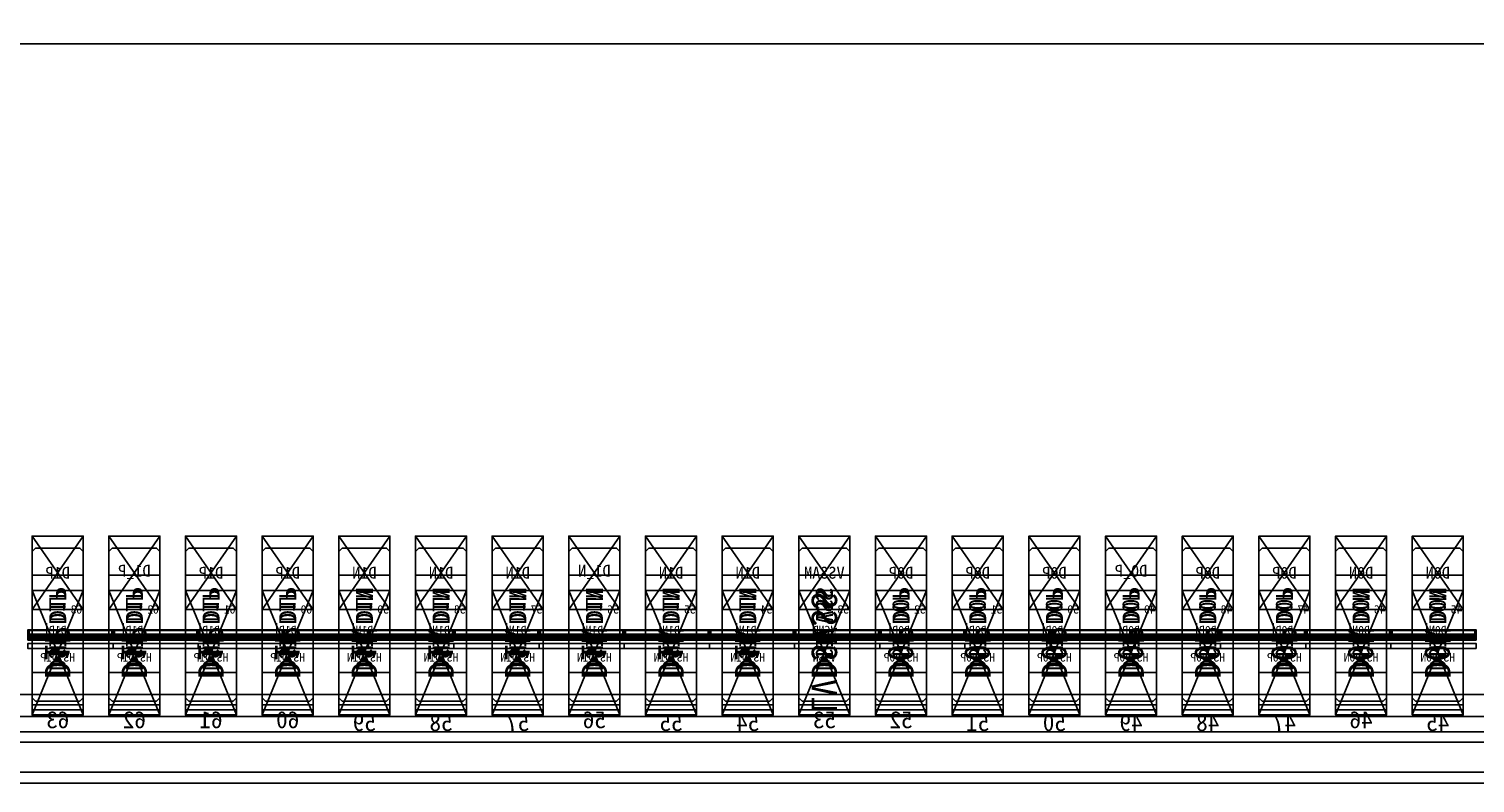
# Model space of a CAD drawing. Header units: millimetres. Extents: x 427 to 2444, y 137 to 817.
# Drawn here: x 1146.497 to 1147.346, y 300.775 to 301.218 of the extents above; entities that cross this region are included whole.
import ezdxf
from ezdxf.enums import TextEntityAlignment as Align

# ---------------------------------------------------------------- set-up
doc = ezdxf.new("R2010")
doc.units = ezdxf.units.MM
for name, color, linetype in [('L0', 211, 'Continuous'), ('L102', 91, 'Continuous'), ('L114', 213, 'Continuous'), ('L240', 60, 'Continuous'), ('L241', 200, 'Continuous'), ('L242', 51, 'Continuous'), ('L245', 53, 'Continuous'), ('L246', 93, 'Continuous'), ('L59', 140, 'Continuous'), ('L63', 4, 'Continuous'), ('L98', 150, 'Continuous')]:
    doc.layers.add(name, color=color, linetype=linetype)
doc.styles.add('txt', font='simhei.ttf')

# ---------------------------------------------------------------- blocks, each defined once
blk = doc.blocks.new('HX8394_F_PAD')
at = {"layer": 'L0'}
blk.add_lwpolyline([(-13.86, -0.4025), (-13.86, 0.4025), (13.86, 0.4025), (13.86, -0.4025), (-13.86, -0.4025)], close=True, dxfattribs=at)
at = {"layer": 'L241'}
blk.add_lwpolyline([(-13.9, -0.435), (-13.9, 0.435), (13.9, 0.435), (13.9, -0.435), (-13.9, -0.435)], close=True, dxfattribs=at)
at = {"layer": 'L242'}
for points in [[(-11.6905, -0.3935), (-11.6925, -0.3915), (-11.6925, -0.3055), (-11.6905, -0.3035), (-11.6645, -0.3035), (-11.6625, -0.3055), (-11.6625, -0.3915), (-11.6645, -0.3935), (-11.6905, -0.3935)], [(-11.6455, -0.3935), (-11.6475, -0.3915), (-11.6475, -0.3055), (-11.6455, -0.3035), (-11.6195, -0.3035), (-11.6175, -0.3055), (-11.6175, -0.3915), (-11.6195, -0.3935), (-11.6455, -0.3935)], [(-11.6005, -0.3935), (-11.6025, -0.3915), (-11.6025, -0.3055), (-11.6005, -0.3035), (-11.5745, -0.3035), (-11.5725, -0.3055), (-11.5725, -0.3915), (-11.5745, -0.3935), (-11.6005, -0.3935)], [(-11.5555, -0.3935), (-11.5575, -0.3915), (-11.5575, -0.3055), (-11.5555, -0.3035), (-11.5295, -0.3035), (-11.5275, -0.3055), (-11.5275, -0.3915), (-11.5295, -0.3935), (-11.5555, -0.3935)], [(-11.5105, -0.3935), (-11.5125, -0.3915), (-11.5125, -0.3055), (-11.5105, -0.3035), (-11.4845, -0.3035), (-11.4825, -0.3055), (-11.4825, -0.3915), (-11.4845, -0.3935), (-11.5105, -0.3935)], [(-11.4655, -0.3935), (-11.4675, -0.3915), (-11.4675, -0.3055), (-11.4655, -0.3035), (-11.4395, -0.3035), (-11.4375, -0.3055), (-11.4375, -0.3915), (-11.4395, -0.3935), (-11.4655, -0.3935)], [(-11.4205, -0.3935), (-11.4225, -0.3915), (-11.4225, -0.3055), (-11.4205, -0.3035), (-11.3945, -0.3035), (-11.3925, -0.3055), (-11.3925, -0.3915), (-11.3945, -0.3935), (-11.4205, -0.3935)], [(-11.3755, -0.3935), (-11.3775, -0.3915), (-11.3775, -0.3055), (-11.3755, -0.3035), (-11.3495, -0.3035), (-11.3475, -0.3055), (-11.3475, -0.3915), (-11.3495, -0.3935), (-11.3755, -0.3935)], [(-11.3305, -0.3935), (-11.3325, -0.3915), (-11.3325, -0.3055), (-11.3305, -0.3035), (-11.3045, -0.3035), (-11.3025, -0.3055), (-11.3025, -0.3915), (-11.3045, -0.3935), (-11.3305, -0.3935)], [(-11.2855, -0.3935), (-11.2875, -0.3915), (-11.2875, -0.3055), (-11.2855, -0.3035), (-11.2595, -0.3035), (-11.2575, -0.3055), (-11.2575, -0.3915), (-11.2595, -0.3935), (-11.2855, -0.3935)], [(-11.2405, -0.3935), (-11.2425, -0.3915), (-11.2425, -0.3055), (-11.2405, -0.3035), (-11.2145, -0.3035), (-11.2125, -0.3055), (-11.2125, -0.3915), (-11.2145, -0.3935), (-11.2405, -0.3935)], [(-11.1955, -0.3935), (-11.1975, -0.3915), (-11.1975, -0.3055), (-11.1955, -0.3035), (-11.1695, -0.3035), (-11.1675, -0.3055), (-11.1675, -0.3915), (-11.1695, -0.3935), (-11.1955, -0.3935)], [(-11.1505, -0.3935), (-11.1525, -0.3915), (-11.1525, -0.3055), (-11.1505, -0.3035), (-11.1245, -0.3035), (-11.1225, -0.3055), (-11.1225, -0.3915), (-11.1245, -0.3935), (-11.1505, -0.3935)], [(-11.1055, -0.3935), (-11.1075, -0.3915), (-11.1075, -0.3055), (-11.1055, -0.3035), (-11.0795, -0.3035), (-11.0775, -0.3055), (-11.0775, -0.3915), (-11.0795, -0.3935), (-11.1055, -0.3935)], [(-11.0605, -0.3935), (-11.0625, -0.3915), (-11.0625, -0.3055), (-11.0605, -0.3035), (-11.0345, -0.3035), (-11.0325, -0.3055), (-11.0325, -0.3915), (-11.0345, -0.3935), (-11.0605, -0.3935)], [(-11.0155, -0.3935), (-11.0175, -0.3915), (-11.0175, -0.3055), (-11.0155, -0.3035), (-10.9895, -0.3035), (-10.9875, -0.3055), (-10.9875, -0.3915), (-10.9895, -0.3935), (-11.0155, -0.3935)], [(-10.9705, -0.3935), (-10.9725, -0.3915), (-10.9725, -0.3055), (-10.9705, -0.3035), (-10.9445, -0.3035), (-10.9425, -0.3055), (-10.9425, -0.3915), (-10.9445, -0.3935), (-10.9705, -0.3935)], [(-10.9255, -0.3935), (-10.9275, -0.3915), (-10.9275, -0.3055), (-10.9255, -0.3035), (-10.8995, -0.3035), (-10.8975, -0.3055), (-10.8975, -0.3915), (-10.8995, -0.3935), (-10.9255, -0.3935)], [(-10.8805, -0.3935), (-10.8825, -0.3915), (-10.8825, -0.3055), (-10.8805, -0.3035), (-10.8545, -0.3035), (-10.8525, -0.3055), (-10.8525, -0.3915), (-10.8545, -0.3935), (-10.8805, -0.3935)]]:
    blk.add_lwpolyline(points, close=True, dxfattribs=at)
at = {"layer": 'L240', "style": 'txt'}
for s, p in [('HS_D0N', (-11.6775, -0.346834)), ('HS_D0N', (-11.6325, -0.346834)), ('HS_D0P', (-11.5875, -0.346834)), ('HS_D0P', (-11.5425, -0.346834)), ('HS_D0P', (-11.4975, -0.346834)), ('HS_D0P', (-11.4525, -0.346834)), ('HS_D0P', (-11.4075, -0.346834)), ('HS_D0P', (-11.3625, -0.346834)), ('HS_VSS', (-11.3175, -0.346834)), ('HS_D1N', (-11.2725, -0.346834)), ('HS_D1N', (-11.2275, -0.346834)), ('HS_D1N', (-11.1825, -0.346834)), ('HS_D1N', (-11.1375, -0.346834)), ('HS_D1N', (-11.0925, -0.346834)), ('HS_D1N', (-11.0475, -0.346834)), ('HS_D1P', (-11.0025, -0.346834)), ('HS_D1P', (-10.9575, -0.346834)), ('HS_D1P', (-10.9125, -0.346834)), ('HS_D1P', (-10.8675, -0.346834))]:
    blk.add_text(s, height=0.01, rotation=90, dxfattribs=at).set_placement(p, align=Align.MIDDLE_CENTER)
blk = doc.blocks.new('NTBUMP_73X30')
at = {"color": 5, "linetype": 'Continuous'}
blk.add_lwpolyline([(-0.015, 0.04), (0.015, -0.033), (0.015, 0.04), (-0.015, -0.033)], dxfattribs=at)
at = {"layer": 'L242', "color": 5}
blk.add_lwpolyline([(-0.015, -0.033), (-0.015, 0.04), (0.015, 0.04), (0.015, -0.033), (-0.015, -0.033)], close=True, dxfattribs=at)
blk = doc.blocks.new('ILI9881C_AA_NTBUMP_PM_875UM')
at = {"layer": 'L241'}
blk.add_lwpolyline([(-13.92, -0.4375), (-13.92, 0.4375), (13.92, 0.4375), (13.92, -0.4375), (-13.92, -0.4375)], close=True, dxfattribs=at)
for p in [(-11.6775, -0.3645), (-11.6325, -0.3645), (-11.5875, -0.3645), (-11.5425, -0.3645), (-11.4975, -0.3645), (-11.4525, -0.3645), (-11.4075, -0.3645), (-11.3625, -0.3645), (-11.3175, -0.3645), (-11.2725, -0.3645), (-11.2275, -0.3645), (-11.1825, -0.3645), (-11.1375, -0.3645), (-11.0925, -0.3645), (-11.0475, -0.3645), (-11.0025, -0.3645), (-10.9575, -0.3645), (-10.9125, -0.3645), (-10.8675, -0.3645)]:
    blk.add_blockref('NTBUMP_73X30', p)
at = {"layer": 'L246', "style": 'txt'}
for s, p in [('LVDSVSS', (-11.3175, -0.361)), ('D0N', (-11.6775, -0.361)), ('D0N', (-11.6325, -0.361)), ('D0P', (-11.5875, -0.361)), ('D0P', (-11.5425, -0.361)), ('D0P', (-11.4975, -0.361)), ('D0P', (-11.4525, -0.361)), ('D0P', (-11.4075, -0.361)), ('D0P', (-11.3625, -0.361)), ('D1N', (-11.2725, -0.361)), ('D1N', (-11.2275, -0.361)), ('D1N', (-11.1825, -0.361)), ('D1N', (-11.1375, -0.361)), ('D1N', (-11.0925, -0.361)), ('D1N', (-11.0475, -0.361)), ('D1P', (-11.0025, -0.361)), ('D1P', (-10.9575, -0.361)), ('D1P', (-10.9125, -0.361)), ('D1P', (-10.8675, -0.361))]:
    blk.add_text(s, height=0.015, rotation=90, dxfattribs=at).set_placement(p, align=Align.MIDDLE_CENTER)
for s, p in [('45', (-11.6775, -0.401945)), ('46', (-11.6325, -0.400279)), ('47', (-11.5875, -0.401945)), ('48', (-11.5425, -0.401945)), ('49', (-11.4975, -0.401945)), ('50', (-11.4525, -0.401945)), ('51', (-11.4075, -0.401945)), ('52', (-11.3625, -0.400279)), ('53', (-11.3175, -0.400279)), ('54', (-11.2725, -0.401945)), ('55', (-11.2275, -0.401945)), ('56', (-11.1825, -0.400279)), ('57', (-11.1375, -0.401945)), ('58', (-11.0925, -0.401945)), ('59', (-11.0475, -0.401945)), ('60', (-11.0025, -0.400279)), ('61', (-10.9575, -0.400279)), ('62', (-10.9125, -0.400279)), ('63', (-10.8675, -0.400279))]:
    blk.add_text(s, height=0.01, dxfattribs=at).set_placement(p, align=Align.MIDDLE_CENTER)
blk = doc.blocks.new('INPUT_BUMP')
at = {"layer": 'L102'}
for points in [[(0.014, 0.04), (0.014, 0.041), (0.015, 0.041), (0.015, 0.04), (0.014, 0.04)], [(0.014, 0.039), (0.014, 0.04), (0.015, 0.04), (0.015, 0.039), (0.014, 0.039)], [(0.015, 0.04), (0.015, 0.041), (0.016, 0.041), (0.016, 0.04), (0.015, 0.04)], [(0.015, 0.039), (0.015, 0.04), (0.016, 0.04), (0.016, 0.039), (0.015, 0.039)]]:
    blk.add_lwpolyline(points, close=True, dxfattribs=at)
at = {"layer": 'L242'}
blk.add_lwpolyline([(0, 0.01), (0, 0.08), (0.03, 0.08), (0.03, 0.01), (0, 0.01)], close=True, dxfattribs=at)
blk = doc.blocks.new('JD9365Z_PAD_20170829_Y880')
at = {"layer": 'L241'}
blk.add_lwpolyline([(-13.95, -0.41), (-13.95, 0.41), (13.95, 0.41), (13.95, -0.41), (-13.95, -0.41)], close=True, dxfattribs=at)
at = {"row_count": 1, "column_count": 554, "row_spacing": 0.08, "column_spacing": 0.045}
blk.add_blockref('INPUT_BUMP', (-12.4575, -0.401), dxfattribs=at)
at = {"layer": 'L240', "style": 'txt'}
for s, p in [('HS_D0N', (-11.6775, -0.360167)), ('HS_D0N', (-11.6325, -0.360167)), ('HS_D0P', (-11.5875, -0.360167)), ('HS_D0P', (-11.5425, -0.360167)), ('HS_D0P', (-11.4975, -0.360167)), ('HS_D0P', (-11.4525, -0.360167)), ('HS_D0P', (-11.4075, -0.360167)), ('HS_D0P', (-11.3625, -0.360167)), ('VSSH', (-11.3175, -0.360167)), ('HS_D1N', (-11.2725, -0.360167)), ('HS_D1N', (-11.2275, -0.360167)), ('HS_D1N', (-11.1825, -0.360167)), ('HS_D1N', (-11.1375, -0.360167)), ('HS_D1N', (-11.0925, -0.360167)), ('HS_D1N', (-11.0475, -0.360167)), ('HS_D1P', (-11.0025, -0.360167)), ('HS_D1P', (-10.9575, -0.360167)), ('HS_D1P', (-10.9125, -0.360167)), ('HS_D1P', (-10.8675, -0.360167))]:
    blk.add_text(s, height=0.005, dxfattribs=at).set_placement(p, align=Align.MIDDLE_CENTER)
blk = doc.blocks.new('NV3052C3P_BUMP_ORI_20190911')
at = {"layer": 'L241'}
blk.add_lwpolyline([(-13.8, -0.398), (-13.8, 0.398), (13.8, 0.398), (13.8, -0.398), (-13.8, -0.398)], close=True, dxfattribs=at)
at = {"layer": 'L242'}
for points in [[(-11.6925, -0.385), (-11.6925, -0.337), (-11.6625, -0.337), (-11.6625, -0.385), (-11.6925, -0.385)], [(-11.6475, -0.385), (-11.6475, -0.337), (-11.6175, -0.337), (-11.6175, -0.385), (-11.6475, -0.385)], [(-11.6025, -0.385), (-11.6025, -0.337), (-11.5725, -0.337), (-11.5725, -0.385), (-11.6025, -0.385)], [(-11.5575, -0.385), (-11.5575, -0.337), (-11.5275, -0.337), (-11.5275, -0.385), (-11.5575, -0.385)], [(-11.5125, -0.385), (-11.5125, -0.337), (-11.4825, -0.337), (-11.4825, -0.385), (-11.5125, -0.385)], [(-11.4675, -0.385), (-11.4675, -0.337), (-11.4375, -0.337), (-11.4375, -0.385), (-11.4675, -0.385)], [(-11.4225, -0.385), (-11.4225, -0.337), (-11.3925, -0.337), (-11.3925, -0.385), (-11.4225, -0.385)], [(-11.3775, -0.385), (-11.3775, -0.337), (-11.3475, -0.337), (-11.3475, -0.385), (-11.3775, -0.385)], [(-11.3325, -0.385), (-11.3325, -0.337), (-11.3025, -0.337), (-11.3025, -0.385), (-11.3325, -0.385)], [(-11.2875, -0.385), (-11.2875, -0.337), (-11.2575, -0.337), (-11.2575, -0.385), (-11.2875, -0.385)], [(-11.2425, -0.385), (-11.2425, -0.337), (-11.2125, -0.337), (-11.2125, -0.385), (-11.2425, -0.385)], [(-11.1975, -0.385), (-11.1975, -0.337), (-11.1675, -0.337), (-11.1675, -0.385), (-11.1975, -0.385)], [(-11.1525, -0.385), (-11.1525, -0.337), (-11.1225, -0.337), (-11.1225, -0.385), (-11.1525, -0.385)], [(-11.1075, -0.385), (-11.1075, -0.337), (-11.0775, -0.337), (-11.0775, -0.385), (-11.1075, -0.385)], [(-11.0625, -0.385), (-11.0625, -0.337), (-11.0325, -0.337), (-11.0325, -0.385), (-11.0625, -0.385)], [(-11.0175, -0.385), (-11.0175, -0.337), (-10.9875, -0.337), (-10.9875, -0.385), (-11.0175, -0.385)], [(-10.9725, -0.385), (-10.9725, -0.337), (-10.9425, -0.337), (-10.9425, -0.385), (-10.9725, -0.385)], [(-10.9275, -0.385), (-10.9275, -0.337), (-10.8975, -0.337), (-10.8975, -0.385), (-10.9275, -0.385)], [(-10.8825, -0.385), (-10.8825, -0.337), (-10.8525, -0.337), (-10.8525, -0.385), (-10.8825, -0.385)]]:
    blk.add_lwpolyline(points, close=True, dxfattribs=at)
at = {"layer": 'L245', "style": 'txt'}
for s, p in [('D0N', (-11.677527, -0.360167)), ('D0N', (-11.632527, -0.360167)), ('D0P', (-11.587527, -0.360167)), ('D0P', (-11.542527, -0.360167)), ('D0P', (-11.497527, -0.360167)), ('D0P', (-11.452527, -0.360167)), ('D0P', (-11.407527, -0.360167)), ('D0P', (-11.362527, -0.360167)), ('MGND', (-11.317527, -0.360167)), ('D1N', (-11.272527, -0.360167)), ('D1N', (-11.227527, -0.360167)), ('D1N', (-11.182527, -0.360167)), ('D1N', (-11.137527, -0.360167)), ('D1N', (-11.092527, -0.360167)), ('D1N', (-11.047527, -0.360167)), ('D1P', (-11.002527, -0.360167)), ('D1P', (-10.957527, -0.360167)), ('D1P', (-10.912527, -0.360167)), ('D1P', (-10.867527, -0.360167))]:
    blk.add_text(s, height=0.005, dxfattribs=at).set_placement(p, align=Align.MIDDLE_CENTER)
blk = doc.blocks.new('BUMP_30_76')
at = {"layer": 'L242'}
blk.add_lwpolyline([(-0.015, -0.0195), (-0.015, 0.0565), (0.015, 0.0565), (0.015, -0.0195), (-0.015, -0.0195)], close=True, dxfattribs=at)
blk = doc.blocks.new('FL11283_A_OTHER')
at = {"layer": 'L102'}
blk.add_lwpolyline([(-13.86, 0), (-13.86, 0.41), (0, 0.41), (0, 0), (-13.86, 0)], close=True, dxfattribs=at)
at = {"layer": 'L241'}
blk.add_lwpolyline([(-13.86, -0.41), (-13.86, 0.41), (13.86, 0.41), (13.86, 0.404), (-13.854, 0.404), (-13.854, -0.404), (13.854, -0.404), (13.854, 0.404), (13.86, 0.404), (13.86, -0.41), (-13.86, -0.41)], close=True, dxfattribs=at)
at = {"layer": 'L59'}
for points in [[(-13.86, -0.41), (-13.86, 0.41), (13.86, 0.41), (13.86, -0.41), (-13.86, -0.41)], [(-13.86, -0.41), (-13.86, 0), (0, 0), (0, -0.41), (-13.86, -0.41)]]:
    blk.add_lwpolyline(points, close=True, dxfattribs=at)
for p in [(-11.6775, -0.3685), (-11.6325, -0.3685), (-11.5875, -0.3685), (-11.5425, -0.3685), (-11.4975, -0.3685), (-11.4525, -0.3685), (-11.4075, -0.3685), (-11.3625, -0.3685), (-11.3175, -0.3685), (-11.2725, -0.3685), (-11.2275, -0.3685), (-11.1825, -0.3685), (-11.1375, -0.3685), (-11.0925, -0.3685), (-11.0475, -0.3685), (-11.0025, -0.3685), (-10.9575, -0.3685), (-10.9125, -0.3685), (-10.8675, -0.3685)]:
    blk.add_blockref('BUMP_30_76', p)
at = {"layer": 'L102', "style": 'txt'}
for s, p in [('DSI_D0N', (-11.6775, -0.344334)), ('DSI_D0N', (-11.6325, -0.344334)), ('DSI_D0P', (-11.5875, -0.344334)), ('DSI_D0P', (-11.5425, -0.344334)), ('DSI_D0P', (-11.4975, -0.344334)), ('DSI_D0P', (-11.4525, -0.344334)), ('DSI_D0P', (-11.4075, -0.344334)), ('DSI_D0P', (-11.3625, -0.344334)), ('DSI_VSS', (-11.3175, -0.344334)), ('DSI_D1N', (-11.2725, -0.344334)), ('DSI_D1N', (-11.2275, -0.344334)), ('DSI_D1N', (-11.1825, -0.344334)), ('DSI_D1N', (-11.1375, -0.344334)), ('DSI_D1N', (-11.0925, -0.344334)), ('DSI_D1N', (-11.0475, -0.344334)), ('DSI_D1P', (-11.0025, -0.344334)), ('DSI_D1P', (-10.9575, -0.344334)), ('DSI_D1P', (-10.9125, -0.344334)), ('DSI_D1P', (-10.8675, -0.344334))]:
    blk.add_text(s, height=0.01, rotation=90, dxfattribs=at).set_placement(p, align=Align.MIDDLE_CENTER)
blk = doc.blocks.new('GC9702_ANALOG_PAD_BUMP')
at = {"color": 5, "linetype": 'Continuous'}
blk.add_lwpolyline([(-0.015, 0.0215), (0.015, -0.0215), (0.015, 0.0215), (-0.015, -0.0215)], dxfattribs=at)
at = {"layer": 'L242', "color": 5}
blk.add_lwpolyline([(-0.015, -0.0215), (-0.015, 0.0215), (0.015, 0.0215), (0.015, -0.0215), (-0.015, -0.0215)], close=True, dxfattribs=at)
blk = doc.blocks.new('GC9702_BUMP_NOCOMPENSATION')
at = {"layer": 'L114', "const_width": 0.004}
for points in [[(-11.7, -0.378), (-11.65, -0.378)], [(-11.7, -0.378), (-11.65, -0.378)], [(-11.7, -0.378), (-11.65, -0.378)], [(-11.7, -0.378), (-11.65, -0.378)], [(-11.65, -0.378), (-11.6, -0.378)], [(-11.65, -0.378), (-11.6, -0.378)], [(-11.65, -0.378), (-11.6, -0.378)], [(-11.65, -0.378), (-11.6, -0.378)], [(-11.6, -0.378), (-11.55, -0.378)], [(-11.6, -0.378), (-11.55, -0.378)], [(-11.6, -0.378), (-11.55, -0.378)], [(-11.6, -0.378), (-11.55, -0.378)], [(-11.55, -0.378), (-11.5, -0.378)], [(-11.55, -0.378), (-11.5, -0.378)], [(-11.55, -0.378), (-11.5, -0.378)], [(-11.55, -0.378), (-11.5, -0.378)], [(-11.5, -0.378), (-11.45, -0.378)], [(-11.5, -0.378), (-11.45, -0.378)], [(-11.5, -0.378), (-11.45, -0.378)], [(-11.5, -0.378), (-11.45, -0.378)], [(-11.45, -0.378), (-11.4, -0.378)], [(-11.45, -0.378), (-11.4, -0.378)], [(-11.45, -0.378), (-11.4, -0.378)], [(-11.45, -0.378), (-11.4, -0.378)], [(-11.4, -0.378), (-11.35, -0.378)], [(-11.4, -0.378), (-11.35, -0.378)], [(-11.4, -0.378), (-11.35, -0.378)], [(-11.4, -0.378), (-11.35, -0.378)], [(-11.35, -0.378), (-11.3, -0.378)], [(-11.35, -0.378), (-11.3, -0.378)], [(-11.35, -0.378), (-11.3, -0.378)], [(-11.35, -0.378), (-11.3, -0.378)], [(-11.3, -0.378), (-11.25, -0.378)], [(-11.3, -0.378), (-11.25, -0.378)], [(-11.3, -0.378), (-11.25, -0.378)], [(-11.3, -0.378), (-11.25, -0.378)], [(-11.25, -0.378), (-11.2, -0.378)], [(-11.25, -0.378), (-11.2, -0.378)], [(-11.25, -0.378), (-11.2, -0.378)], [(-11.25, -0.378), (-11.2, -0.378)], [(-11.2, -0.378), (-11.15, -0.378)], [(-11.2, -0.378), (-11.15, -0.378)], [(-11.2, -0.378), (-11.15, -0.378)], [(-11.2, -0.378), (-11.15, -0.378)], [(-11.15, -0.378), (-11.1, -0.378)], [(-11.15, -0.378), (-11.1, -0.378)], [(-11.15, -0.378), (-11.1, -0.378)], [(-11.15, -0.378), (-11.1, -0.378)], [(-11.1, -0.378), (-11.05, -0.378)], [(-11.1, -0.378), (-11.05, -0.378)], [(-11.1, -0.378), (-11.05, -0.378)], [(-11.1, -0.378), (-11.05, -0.378)], [(-11.05, -0.378), (-11, -0.378)], [(-11.05, -0.378), (-11, -0.378)], [(-11.05, -0.378), (-11, -0.378)], [(-11.05, -0.378), (-11, -0.378)], [(-11, -0.378), (-10.95, -0.378)], [(-11, -0.378), (-10.95, -0.378)], [(-11, -0.378), (-10.95, -0.378)], [(-11, -0.378), (-10.95, -0.378)], [(-10.95, -0.378), (-10.9, -0.378)], [(-10.95, -0.378), (-10.9, -0.378)], [(-10.95, -0.378), (-10.9, -0.378)], [(-10.95, -0.378), (-10.9, -0.378)], [(-10.9, -0.378), (-10.85, -0.378)], [(-10.9, -0.378), (-10.85, -0.378)], [(-10.9, -0.378), (-10.85, -0.378)], [(-10.9, -0.378), (-10.85, -0.378)]]:
    blk.add_lwpolyline(points, dxfattribs=at)
at = {"layer": 'L114'}
for points in [[(-11.7, -0.38), (-11.7, -0.374), (-11.65, -0.374), (-11.65, -0.38), (-11.7, -0.38)], [(-11.7, -0.38), (-11.7, -0.374), (-11.65, -0.374), (-11.65, -0.38), (-11.7, -0.38)], [(-11.69926, -0.379), (-11.69926, -0.37443), (-11.65082, -0.37443), (-11.65082, -0.379), (-11.69926, -0.379)], [(-11.69926, -0.379), (-11.69926, -0.37443), (-11.65082, -0.37443), (-11.65082, -0.379), (-11.69926, -0.379)], [(-11.65, -0.38), (-11.65, -0.374), (-11.6, -0.374), (-11.6, -0.38), (-11.65, -0.38)], [(-11.65, -0.38), (-11.65, -0.374), (-11.6, -0.374), (-11.6, -0.38), (-11.65, -0.38)], [(-11.64926, -0.379), (-11.64926, -0.37443), (-11.60082, -0.37443), (-11.60082, -0.379), (-11.64926, -0.379)], [(-11.64926, -0.379), (-11.64926, -0.37443), (-11.60082, -0.37443), (-11.60082, -0.379), (-11.64926, -0.379)], [(-11.6, -0.38), (-11.6, -0.374), (-11.55, -0.374), (-11.55, -0.38), (-11.6, -0.38)], [(-11.6, -0.38), (-11.6, -0.374), (-11.55, -0.374), (-11.55, -0.38), (-11.6, -0.38)], [(-11.59926, -0.379), (-11.59926, -0.37443), (-11.55082, -0.37443), (-11.55082, -0.379), (-11.59926, -0.379)], [(-11.59926, -0.379), (-11.59926, -0.37443), (-11.55082, -0.37443), (-11.55082, -0.379), (-11.59926, -0.379)], [(-11.55, -0.38), (-11.55, -0.374), (-11.5, -0.374), (-11.5, -0.38), (-11.55, -0.38)], [(-11.55, -0.38), (-11.55, -0.374), (-11.5, -0.374), (-11.5, -0.38), (-11.55, -0.38)], [(-11.54926, -0.379), (-11.54926, -0.37443), (-11.50082, -0.37443), (-11.50082, -0.379), (-11.54926, -0.379)], [(-11.54926, -0.379), (-11.54926, -0.37443), (-11.50082, -0.37443), (-11.50082, -0.379), (-11.54926, -0.379)], [(-11.5, -0.38), (-11.5, -0.374), (-11.45, -0.374), (-11.45, -0.38), (-11.5, -0.38)], [(-11.5, -0.38), (-11.5, -0.374), (-11.45, -0.374), (-11.45, -0.38), (-11.5, -0.38)], [(-11.49926, -0.379), (-11.49926, -0.37443), (-11.45082, -0.37443), (-11.45082, -0.379), (-11.49926, -0.379)], [(-11.49926, -0.379), (-11.49926, -0.37443), (-11.45082, -0.37443), (-11.45082, -0.379), (-11.49926, -0.379)], [(-11.45, -0.38), (-11.45, -0.374), (-11.4, -0.374), (-11.4, -0.38), (-11.45, -0.38)], [(-11.45, -0.38), (-11.45, -0.374), (-11.4, -0.374), (-11.4, -0.38), (-11.45, -0.38)], [(-11.44926, -0.379), (-11.44926, -0.37443), (-11.40082, -0.37443), (-11.40082, -0.379), (-11.44926, -0.379)], [(-11.44926, -0.379), (-11.44926, -0.37443), (-11.40082, -0.37443), (-11.40082, -0.379), (-11.44926, -0.379)], [(-11.4, -0.38), (-11.4, -0.374), (-11.35, -0.374), (-11.35, -0.38), (-11.4, -0.38)], [(-11.4, -0.38), (-11.4, -0.374), (-11.35, -0.374), (-11.35, -0.38), (-11.4, -0.38)], [(-11.39926, -0.379), (-11.39926, -0.37443), (-11.35082, -0.37443), (-11.35082, -0.379), (-11.39926, -0.379)], [(-11.39926, -0.379), (-11.39926, -0.37443), (-11.35082, -0.37443), (-11.35082, -0.379), (-11.39926, -0.379)], [(-11.35, -0.38), (-11.35, -0.374), (-11.3, -0.374), (-11.3, -0.38), (-11.35, -0.38)], [(-11.35, -0.38), (-11.35, -0.374), (-11.3, -0.374), (-11.3, -0.38), (-11.35, -0.38)], [(-11.34926, -0.379), (-11.34926, -0.37443), (-11.30082, -0.37443), (-11.30082, -0.379), (-11.34926, -0.379)], [(-11.34926, -0.379), (-11.34926, -0.37443), (-11.30082, -0.37443), (-11.30082, -0.379), (-11.34926, -0.379)], [(-11.3, -0.38), (-11.3, -0.374), (-11.25, -0.374), (-11.25, -0.38), (-11.3, -0.38)], [(-11.3, -0.38), (-11.3, -0.374), (-11.25, -0.374), (-11.25, -0.38), (-11.3, -0.38)], [(-11.29926, -0.379), (-11.29926, -0.37443), (-11.25082, -0.37443), (-11.25082, -0.379), (-11.29926, -0.379)], [(-11.29926, -0.379), (-11.29926, -0.37443), (-11.25082, -0.37443), (-11.25082, -0.379), (-11.29926, -0.379)], [(-11.25, -0.38), (-11.25, -0.374), (-11.2, -0.374), (-11.2, -0.38), (-11.25, -0.38)], [(-11.25, -0.38), (-11.25, -0.374), (-11.2, -0.374), (-11.2, -0.38), (-11.25, -0.38)], [(-11.24926, -0.379), (-11.24926, -0.37443), (-11.20082, -0.37443), (-11.20082, -0.379), (-11.24926, -0.379)], [(-11.24926, -0.379), (-11.24926, -0.37443), (-11.20082, -0.37443), (-11.20082, -0.379), (-11.24926, -0.379)], [(-11.2, -0.38), (-11.2, -0.374), (-11.15, -0.374), (-11.15, -0.38), (-11.2, -0.38)], [(-11.2, -0.38), (-11.2, -0.374), (-11.15, -0.374), (-11.15, -0.38), (-11.2, -0.38)], [(-11.19926, -0.379), (-11.19926, -0.37443), (-11.15082, -0.37443), (-11.15082, -0.379), (-11.19926, -0.379)], [(-11.19926, -0.379), (-11.19926, -0.37443), (-11.15082, -0.37443), (-11.15082, -0.379), (-11.19926, -0.379)], [(-11.15, -0.38), (-11.15, -0.374), (-11.1, -0.374), (-11.1, -0.38), (-11.15, -0.38)], [(-11.15, -0.38), (-11.15, -0.374), (-11.1, -0.374), (-11.1, -0.38), (-11.15, -0.38)], [(-11.14926, -0.379), (-11.14926, -0.37443), (-11.10082, -0.37443), (-11.10082, -0.379), (-11.14926, -0.379)], [(-11.14926, -0.379), (-11.14926, -0.37443), (-11.10082, -0.37443), (-11.10082, -0.379), (-11.14926, -0.379)], [(-11.1, -0.38), (-11.1, -0.374), (-11.05, -0.374), (-11.05, -0.38), (-11.1, -0.38)], [(-11.1, -0.38), (-11.1, -0.374), (-11.05, -0.374), (-11.05, -0.38), (-11.1, -0.38)], [(-11.09926, -0.379), (-11.09926, -0.37443), (-11.05082, -0.37443), (-11.05082, -0.379), (-11.09926, -0.379)], [(-11.09926, -0.379), (-11.09926, -0.37443), (-11.05082, -0.37443), (-11.05082, -0.379), (-11.09926, -0.379)], [(-11.05, -0.38), (-11.05, -0.374), (-11, -0.374), (-11, -0.38), (-11.05, -0.38)], [(-11.05, -0.38), (-11.05, -0.374), (-11, -0.374), (-11, -0.38), (-11.05, -0.38)], [(-11.04926, -0.379), (-11.04926, -0.37443), (-11.00082, -0.37443), (-11.00082, -0.379), (-11.04926, -0.379)], [(-11.04926, -0.379), (-11.04926, -0.37443), (-11.00082, -0.37443), (-11.00082, -0.379), (-11.04926, -0.379)], [(-11, -0.38), (-11, -0.374), (-10.95, -0.374), (-10.95, -0.38), (-11, -0.38)], [(-11, -0.38), (-11, -0.374), (-10.95, -0.374), (-10.95, -0.38), (-11, -0.38)], [(-10.99926, -0.379), (-10.99926, -0.37443), (-10.95082, -0.37443), (-10.95082, -0.379), (-10.99926, -0.379)], [(-10.99926, -0.379), (-10.99926, -0.37443), (-10.95082, -0.37443), (-10.95082, -0.379), (-10.99926, -0.379)], [(-10.95, -0.38), (-10.95, -0.374), (-10.9, -0.374), (-10.9, -0.38), (-10.95, -0.38)], [(-10.95, -0.38), (-10.95, -0.374), (-10.9, -0.374), (-10.9, -0.38), (-10.95, -0.38)], [(-10.94926, -0.379), (-10.94926, -0.37443), (-10.90082, -0.37443), (-10.90082, -0.379), (-10.94926, -0.379)], [(-10.94926, -0.379), (-10.94926, -0.37443), (-10.90082, -0.37443), (-10.90082, -0.379), (-10.94926, -0.379)], [(-10.9, -0.38), (-10.9, -0.374), (-10.85, -0.374), (-10.85, -0.38), (-10.9, -0.38)], [(-10.9, -0.38), (-10.9, -0.374), (-10.85, -0.374), (-10.85, -0.38), (-10.9, -0.38)], [(-10.89926, -0.379), (-10.89926, -0.37443), (-10.85082, -0.37443), (-10.85082, -0.379), (-10.89926, -0.379)], [(-10.89926, -0.379), (-10.89926, -0.37443), (-10.85082, -0.37443), (-10.85082, -0.379), (-10.89926, -0.379)]]:
    blk.add_lwpolyline(points, close=True, dxfattribs=at)
at = {"layer": 'L241'}
for points in [[(-11.7, -0.385), (-11.7, -0.382), (-11.65, -0.382), (-11.65, -0.385), (-11.7, -0.385)], [(-11.7, -0.385), (-11.7, -0.382), (-11.65, -0.382), (-11.65, -0.385), (-11.7, -0.385)], [(-11.65, -0.385), (-11.65, -0.382), (-11.6, -0.382), (-11.6, -0.385), (-11.65, -0.385)], [(-11.65, -0.385), (-11.65, -0.382), (-11.6, -0.382), (-11.6, -0.385), (-11.65, -0.385)], [(-11.6, -0.385), (-11.6, -0.382), (-11.55, -0.382), (-11.55, -0.385), (-11.6, -0.385)], [(-11.6, -0.385), (-11.6, -0.382), (-11.55, -0.382), (-11.55, -0.385), (-11.6, -0.385)], [(-11.55, -0.385), (-11.55, -0.382), (-11.5, -0.382), (-11.5, -0.385), (-11.55, -0.385)], [(-11.55, -0.385), (-11.55, -0.382), (-11.5, -0.382), (-11.5, -0.385), (-11.55, -0.385)], [(-11.5, -0.385), (-11.5, -0.382), (-11.45, -0.382), (-11.45, -0.385), (-11.5, -0.385)], [(-11.5, -0.385), (-11.5, -0.382), (-11.45, -0.382), (-11.45, -0.385), (-11.5, -0.385)], [(-11.45, -0.385), (-11.45, -0.382), (-11.4, -0.382), (-11.4, -0.385), (-11.45, -0.385)], [(-11.45, -0.385), (-11.45, -0.382), (-11.4, -0.382), (-11.4, -0.385), (-11.45, -0.385)], [(-11.4, -0.385), (-11.4, -0.382), (-11.35, -0.382), (-11.35, -0.385), (-11.4, -0.385)], [(-11.4, -0.385), (-11.4, -0.382), (-11.35, -0.382), (-11.35, -0.385), (-11.4, -0.385)], [(-11.35, -0.385), (-11.35, -0.382), (-11.3, -0.382), (-11.3, -0.385), (-11.35, -0.385)], [(-11.35, -0.385), (-11.35, -0.382), (-11.3, -0.382), (-11.3, -0.385), (-11.35, -0.385)], [(-11.3, -0.385), (-11.3, -0.382), (-11.25, -0.382), (-11.25, -0.385), (-11.3, -0.385)], [(-11.3, -0.385), (-11.3, -0.382), (-11.25, -0.382), (-11.25, -0.385), (-11.3, -0.385)], [(-11.25, -0.385), (-11.25, -0.382), (-11.2, -0.382), (-11.2, -0.385), (-11.25, -0.385)], [(-11.25, -0.385), (-11.25, -0.382), (-11.2, -0.382), (-11.2, -0.385), (-11.25, -0.385)], [(-11.2, -0.385), (-11.2, -0.382), (-11.15, -0.382), (-11.15, -0.385), (-11.2, -0.385)], [(-11.2, -0.385), (-11.2, -0.382), (-11.15, -0.382), (-11.15, -0.385), (-11.2, -0.385)], [(-11.15, -0.385), (-11.15, -0.382), (-11.1, -0.382), (-11.1, -0.385), (-11.15, -0.385)], [(-11.15, -0.385), (-11.15, -0.382), (-11.1, -0.382), (-11.1, -0.385), (-11.15, -0.385)], [(-11.1, -0.385), (-11.1, -0.382), (-11.05, -0.382), (-11.05, -0.385), (-11.1, -0.385)], [(-11.1, -0.385), (-11.1, -0.382), (-11.05, -0.382), (-11.05, -0.385), (-11.1, -0.385)], [(-11.05, -0.385), (-11.05, -0.382), (-11, -0.382), (-11, -0.385), (-11.05, -0.385)], [(-11.05, -0.385), (-11.05, -0.382), (-11, -0.382), (-11, -0.385), (-11.05, -0.385)], [(-11, -0.385), (-11, -0.382), (-10.95, -0.382), (-10.95, -0.385), (-11, -0.385)], [(-11, -0.385), (-11, -0.382), (-10.95, -0.382), (-10.95, -0.385), (-11, -0.385)], [(-10.95, -0.385), (-10.95, -0.382), (-10.9, -0.382), (-10.9, -0.385), (-10.95, -0.385)], [(-10.95, -0.385), (-10.95, -0.382), (-10.9, -0.382), (-10.9, -0.385), (-10.95, -0.385)], [(-10.9, -0.385), (-10.9, -0.382), (-10.85, -0.382), (-10.85, -0.385), (-10.9, -0.385)], [(-10.9, -0.385), (-10.9, -0.382), (-10.85, -0.382), (-10.85, -0.385), (-10.9, -0.385)]]:
    blk.add_lwpolyline(points, close=True, dxfattribs=at)
at = {"row_count": 1, "column_count": 554, "row_spacing": 0.043, "column_spacing": 0.045}
blk.add_blockref('GC9702_ANALOG_PAD_BUMP', (-12.4425, -0.3405), dxfattribs=at)
at = {"layer": 'L114', "style": 'txt'}
for s, p in [('45', (-11.6885, -0.362)), ('46', (-11.6435, -0.362)), ('47', (-11.5985, -0.362)), ('48', (-11.5535, -0.362)), ('49', (-11.5085, -0.362)), ('50', (-11.4635, -0.362)), ('51', (-11.4185, -0.362)), ('52', (-11.3735, -0.362)), ('53', (-11.3285, -0.362)), ('54', (-11.2835, -0.362)), ('55', (-11.2385, -0.362)), ('56', (-11.1935, -0.362)), ('57', (-11.1485, -0.362)), ('58', (-11.1035, -0.362)), ('59', (-11.0585, -0.362)), ('60', (-11.0135, -0.362)), ('61', (-10.9685, -0.362)), ('62', (-10.9235, -0.362)), ('63', (-10.8785, -0.362))]:
    blk.add_text(s, height=0.005, dxfattribs=at).set_placement(p, align=Align.MIDDLE_CENTER)
at = {"layer": 'L98', "style": 'txt'}
for s, p in [('D0N', (-11.6775, -0.3405)), ('D0N', (-11.6325, -0.3405)), ('D0P', (-11.5875, -0.3405)), ('D0P', (-11.5425, -0.3405)), ('D0_P', (-11.4975, -0.33933)), ('D0P', (-11.4525, -0.3405)), ('D0P', (-11.4075, -0.3405)), ('D0P', (-11.3625, -0.3405)), ('VSSAM', (-11.3175, -0.3405)), ('D1N', (-11.2725, -0.3405)), ('D1N', (-11.2275, -0.3405)), ('D1_N', (-11.1825, -0.33933)), ('D1N', (-11.1375, -0.3405)), ('D1N', (-11.0925, -0.3405)), ('D1N', (-11.0475, -0.3405)), ('D1P', (-11.0025, -0.3405)), ('D1P', (-10.9575, -0.3405)), ('D1_P', (-10.9125, -0.33933)), ('D1P', (-10.8675, -0.3405))]:
    blk.add_text(s, height=0.007, dxfattribs=at).set_placement(p, align=Align.MIDDLE_CENTER)
blk = doc.blocks.new('IC_GDS_ALL')
for name, p in [('ILI9881C_AA_NTBUMP_PM_875UM', (0, 0)), ('HX8394_F_PAD', (0, 0.004)), ('GC9702_BUMP_NOCOMPENSATION', (0, 0.0265)), ('NV3052C3P_BUMP_ORI_20190911', (0, 0.0125)), ('JD9365Z_PAD_20170829_Y880', (0, -0.0035)), ('FL11283_A_OTHER', (0, -0.0035))]:
    blk.add_blockref(name, p)
blk = doc.blocks.new('INPUT_PAD')
at = {"layer": 'L63'}
blk.add_lwpolyline([(0.01, -0.043), (0.01, 0.062), (0.04, 0.062), (0.04, -0.043), (0.01, -0.043)], close=True, dxfattribs=at)
blk = doc.blocks.new('IC_PAD_ALL')
at = {"row_count": 1, "column_count": 554, "row_spacing": 0.109, "column_spacing": 0.045}
blk.add_blockref('INPUT_PAD', (1.18, 0), dxfattribs=at)
blk = doc.blocks.new('IC_ALL')
at = {"yscale": -1, "rotation": 180}
blk.add_blockref('IC_GDS_ALL', (14, 0.4375), dxfattribs=at)
blk.add_blockref('IC_PAD_ALL', (0.3525, 0.083))
blk = doc.blocks.new('IC_FPC_OLB_ALL')
blk.add_blockref('IC_ALL', (1.188, 1.0245))

msp = doc.modelspace()

# ---------------------------------------------------------------- block references
msp.add_blockref('IC_FPC_OLB_ALL', (1120.45883, 299.75037))

doc.saveas('drawing.dxf')
